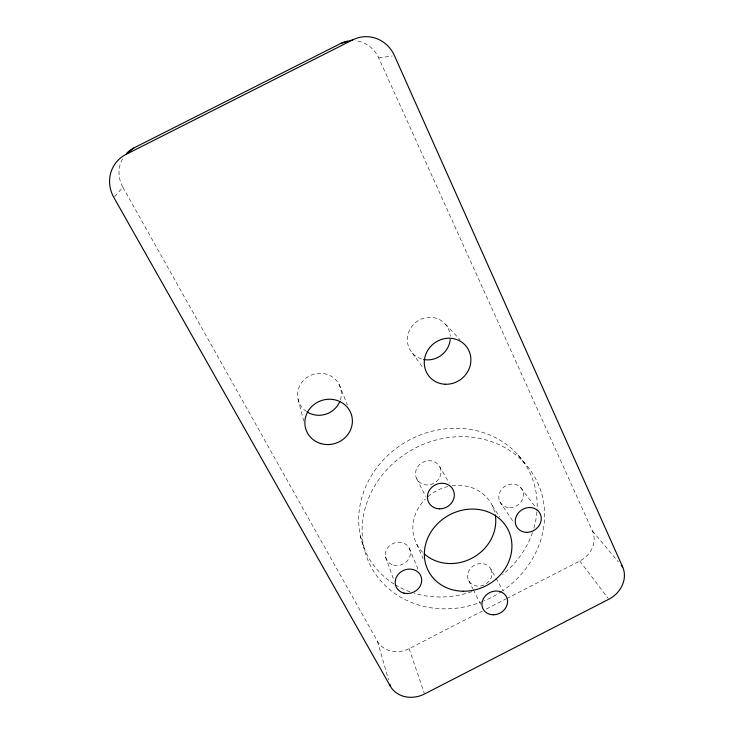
<?xml version="1.0" encoding="UTF-8"?>
<svg xmlns="http://www.w3.org/2000/svg" width="734" height="734" viewBox="0 0 734 734"><rect width="100%" height="100%" fill="white"/><g stroke="black" fill="none" stroke-linecap="round" stroke-linejoin="round"><path stroke-width="0.55" stroke-dasharray="3.67 2.75" d="M114.623 196.675L122.881 187.243A30.048 28.543 41.3 0 1 122.587 158.773M122.881 187.243L377.423 641.259A24.25 21.176 -21.9 0 0 409.113 648.654L482.275 611.101M486.339 609.009L505.643 599.1M506.662 598.577L579.814 561.024A24.176 21.102 -34.8 0 0 592.448 530.948L378.707 57.922A29.975 28.397 84.5 0 0 355.155 40.719M378.707 57.922L392.213 55.995M445.41 324.217L460.209 339.888M592.448 530.948L618.367 561.895M518.296 455.218L525.452 464.072M579.814 561.024L608.128 598.338M520.782 487.66L535.765 507.625M412.416 353.164L423.059 367.872M499.817 501.717L513.763 522.351M492.285 505.579L499.68 516.938M439.84 466.962A12.983 11.891 -28.6 0 1 427.078 484.972A12.983 11.891 -28.6 0 1 417.875 466.54A12.983 11.891 -28.6 0 1 439.84 466.962L449.254 483.156M490.89 569.199A12.469 10.982 -28.4 0 1 478.458 586.182A12.469 10.982 -28.4 0 1 469.962 569.171A12.469 10.982 -28.4 0 1 490.89 569.199L495.358 577.117M495.909 578.108L503.175 590.98M468.696 580.576L472.797 588.686M473.311 589.705L481.018 604.908M416.728 478.779L425.665 496.45M416.793 544.233L423.078 558.712M409.233 548.096L418.747 571.043M339.09 384.46L347.457 405.03M385.534 556.904L393.892 580.31M409.113 648.654L424.188 692.887M360.357 536.013L363.789 546.802M377.423 641.259L388.543 679.757M298.077 399.268L303.674 420.894M306.619 411.636A21.974 20.891 -17.9 0 1 300.564 384.277A21.974 20.891 -17.9 0 1 328.511 374.927A21.974 20.891 -17.9 0 1 340.2 400.415M421.527 358.963A21.947 20.827 -39.9 0 1 407.801 335.209A21.947 20.827 -39.9 0 1 430.418 317.299A21.947 20.827 -39.9 0 1 450.272 336.19M452.025 485.752A42.416 38.085 -28.5 0 1 495.294 515.066M422.628 552.28A42.416 38.085 -28.5 0 1 425.417 498.964M427.858 496.698A42.416 38.085 -28.5 0 1 447.657 486.569M394.085 584.071A91.19 82.245 -28.5 0 1 410.801 439.244A91.19 82.245 -28.5 0 1 536.967 510.855M536.884 511.993A91.19 82.245 -28.5 0 1 533.838 528.352M532.48 532.6A91.19 82.245 -28.5 0 1 502.634 574.584M471.879 591.65A91.19 82.245 -28.5 0 1 414.224 593.219M410.012 591.824A91.19 82.245 -28.5 0 1 395.057 584.677M483.045 601.32A93.337 83.841 -28.5 0 1 362.66 520.874A93.337 83.841 -28.5 0 1 501.414 445.786A93.337 83.841 -28.5 0 1 502.863 590.595M501.928 591.228A93.337 83.841 -28.5 0 1 484.091 600.889M509.662 507.708A12.726 11.395 -33.7 0 0 522.434 490.138A12.726 11.395 -33.7 0 0 501.221 489.817A12.726 11.395 -33.7 0 0 509.662 507.708M393.617 565.097A12.744 11.423 -23.2 0 0 410.233 550.913A12.744 11.423 -23.2 0 0 389.782 545.591A12.744 11.423 -23.2 0 0 393.617 565.097"/><path stroke-width="1.1" d="M340.594 43.535L352.788 39.856A32.865 31.094 86.5 0 1 394.461 55.674L622.689 567.052A26.121 22.415 -34.6 0 1 608.816 599.247L424.555 693.96A26.213 22.506 -22.2 0 1 390.442 686.354L113.88 197.529A32.957 31.278 39.4 0 1 126.037 154.388L134.028 147.864L340.594 43.535A29.975 28.397 84.5 0 1 347.687 41.104M126.037 154.388L352.788 39.856M621.248 565.336L622.689 567.052M389.809 684.161L390.442 686.354M126.487 153.479A30.048 28.543 41.3 0 1 134.028 147.864M339.805 401.443A21.974 20.891 -17.9 0 1 307.555 412.233M450.217 339.53A21.947 20.827 -39.9 0 1 423.665 359.495M495.294 515.066A42.416 38.085 -28.5 0 1 472.558 557.877A42.416 38.085 -28.5 0 1 424.224 553.821M445.199 384.24A23.873 22.451 -39 0 0 468.861 350.577A23.873 22.451 -39 0 0 428.684 348.898A23.873 22.451 -39 0 0 445.199 384.24M320.905 443.593A23.91 22.515 -18.8 0 0 351.944 416.728A23.91 22.515 -18.8 0 0 312.996 405.37A23.91 22.515 -18.8 0 0 320.905 443.593M463.117 591.219A44.875 39.884 -28.5 0 0 508.323 530.196A44.875 39.884 -28.5 0 0 432.977 529.04A44.875 39.884 -28.5 0 0 463.117 591.219M493.331 614.78A13.184 11.469 -28.4 0 0 506.524 596.926A13.184 11.469 -28.4 0 0 484.468 596.999A13.184 11.469 -28.4 0 0 493.331 614.78M403.911 593.118A13.487 11.964 -23.4 0 0 421.509 578.153A13.487 11.964 -23.4 0 0 399.938 572.667A13.487 11.964 -23.4 0 0 403.911 593.118M439.556 508.818A13.753 12.487 -28.6 0 0 453.126 489.826A13.753 12.487 -28.6 0 0 429.904 489.468A13.753 12.487 -28.6 0 0 439.556 508.818M526.645 532.352A13.46 11.937 -33.5 0 0 540.215 513.846A13.46 11.937 -33.5 0 0 517.846 513.598A13.46 11.937 -33.5 0 0 526.645 532.352"/></g></svg>
